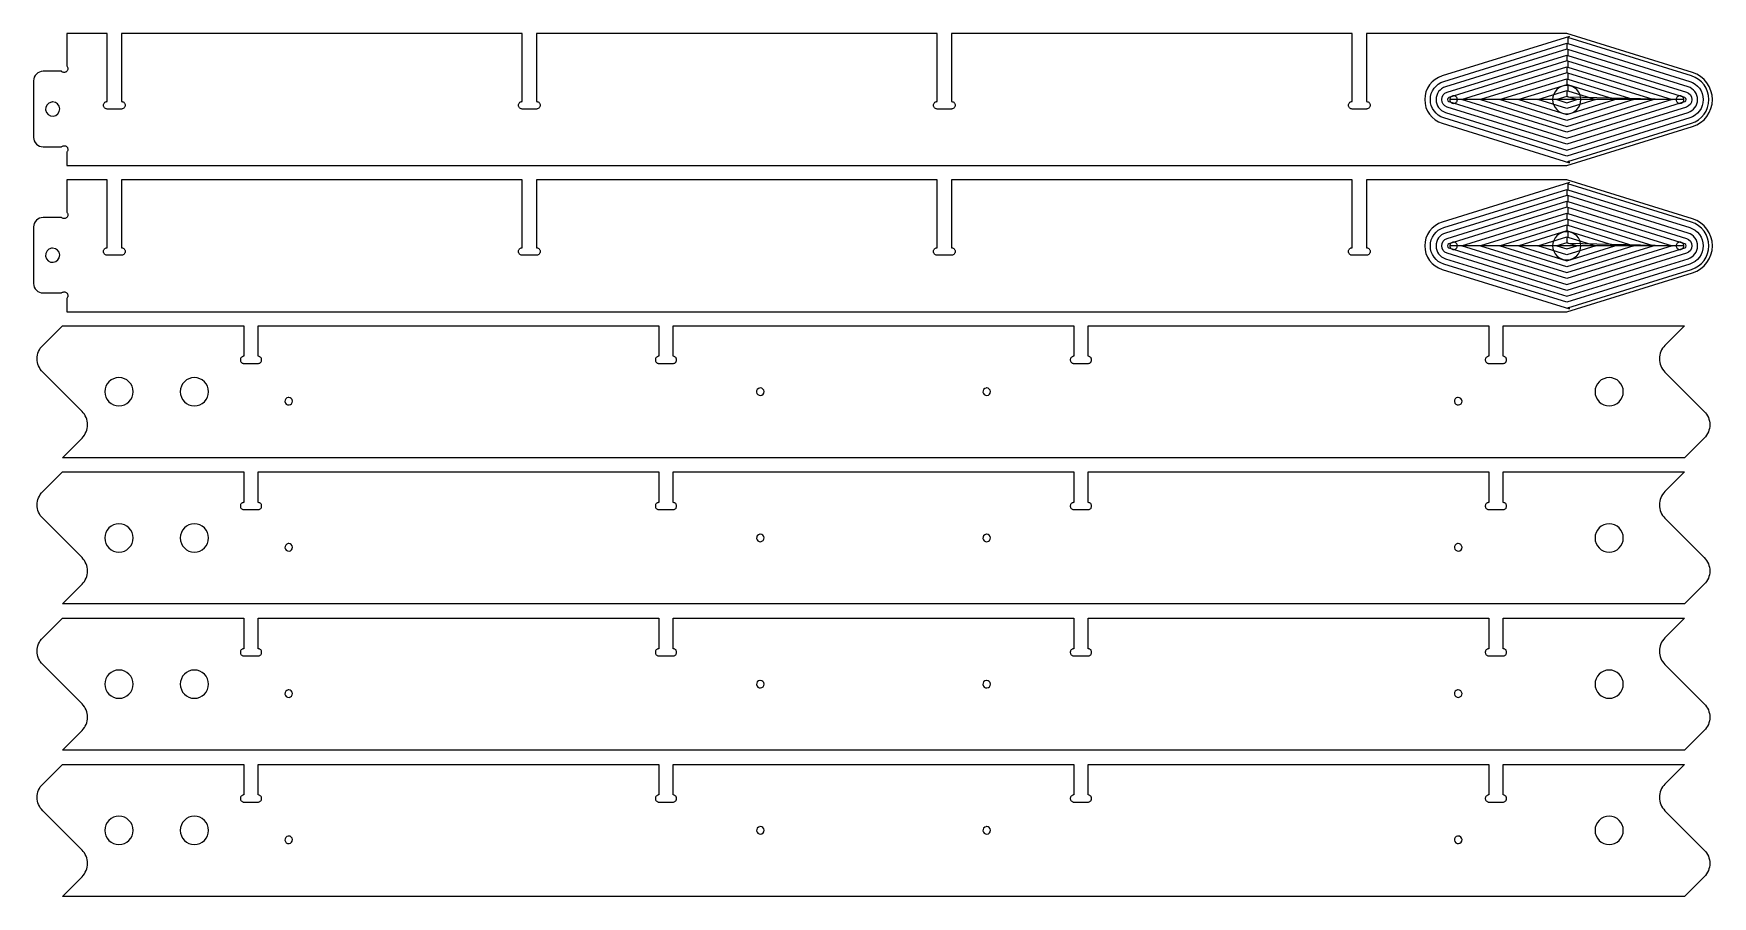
# Model space of a CAD drawing. Extents: x 3.5 to 92.5, y 1.1 to 46.9.
import ezdxf

# ---------------------------------------------------------------- set-up
doc = ezdxf.new("R2010")
doc.units = 0
for name, color, linetype in [('CUT_HALFWAY_THROUGH', 1, 'CONTINUOUS'), ('MARKS_IN_POCKET', 3, 'CONTINUOUS'), ('MARKS_ON_FACE', 5, 'CONTINUOUS'), ('THROUGH_CUT', 18, 'CONTINUOUS')]:
    doc.layers.add(name, color=color, linetype=linetype)

msp = doc.modelspace()

# ---------------------------------------------------------------- linework, layer by layer
at = {"layer": 'CUT_HALFWAY_THROUGH'}
for points in [[(84.923, 46.723), (78.17, 44.629, 0.736823), (78.17, 42.121), (84.923, 40.027), (84.827, 40.086), (91.389, 42.121, 0.736823), (91.389, 44.629), (84.827, 46.664), (84.827, 46.35), (91.3, 44.342, -0.736823), (91.3, 42.408), (84.78, 40.385), (78.259, 42.408, -0.736823), (78.259, 44.342), (84.78, 46.365), (84.78, 46.05), (78.348, 44.055, 0.736823), (78.348, 42.694), (84.78, 40.7), (91.211, 42.694, 0.736823), (91.211, 44.055), (84.827, 46.036), (84.827, 45.722), (91.122, 43.769, -0.736823), (91.122, 42.981), (84.78, 41.014), (78.437, 42.981, -0.736823), (78.437, 43.769), (84.78, 45.736), (84.78, 45.422), (78.526, 43.482, 0.736823), (78.526, 43.268), (84.78, 41.328), (91.034, 43.268, 0.736823), (91.034, 43.482), (84.827, 45.407), (84.827, 45.093), (90.367, 43.375), (84.78, 41.642), (79.192, 43.375), (84.78, 45.108), (84.78, 44.794), (80.205, 43.375), (84.78, 41.956), (89.355, 43.375), (84.827, 44.779), (84.827, 44.465), (88.342, 43.375), (84.78, 42.27), (81.217, 43.375), (84.78, 44.48), (84.78, 44.166), (82.23, 43.375), (84.78, 42.584), (87.329, 43.375), (84.827, 44.151), (84.827, 43.837), (86.317, 43.375), (84.78, 42.898), (83.242, 43.375), (84.78, 43.852), (84.78, 43.538), (84.255, 43.375), (84.78, 43.212), (85.304, 43.375), (84.827, 43.523), (91, 43.375), (78.559, 43.375)], [(84.923, 38.973), (78.17, 36.879, 0.736823), (78.17, 34.371), (84.923, 32.277), (84.827, 32.336), (91.389, 34.371, 0.736823), (91.389, 36.879), (84.827, 38.914), (84.827, 38.6), (91.3, 36.592, -0.736823), (91.3, 34.658), (84.78, 32.635), (78.259, 34.658, -0.736823), (78.259, 36.592), (84.78, 38.615), (84.78, 38.3), (78.348, 36.305, 0.736823), (78.348, 34.944), (84.78, 32.95), (91.211, 34.944, 0.736823), (91.211, 36.305), (84.827, 38.286), (84.827, 37.972), (91.122, 36.019, -0.736823), (91.122, 35.231), (84.78, 33.264), (78.437, 35.231, -0.736823), (78.437, 36.019), (84.78, 37.986), (84.78, 37.672), (78.526, 35.732, 0.736823), (78.526, 35.518), (84.78, 33.578), (91.034, 35.518, 0.736823), (91.034, 35.732), (84.827, 37.657), (84.827, 37.343), (90.367, 35.625), (84.78, 33.892), (79.192, 35.625), (84.78, 37.358), (84.78, 37.044), (80.205, 35.625), (84.78, 34.206), (89.355, 35.625), (84.827, 37.029), (84.827, 36.715), (88.342, 35.625), (84.78, 34.52), (81.217, 35.625), (84.78, 36.73), (84.78, 36.416), (82.23, 35.625), (84.78, 34.834), (87.329, 35.625), (84.827, 36.401), (84.827, 36.087), (86.317, 35.625), (84.78, 35.148), (83.242, 35.625), (84.78, 36.102), (84.78, 35.788), (84.255, 35.625), (84.78, 35.462), (85.304, 35.625), (84.827, 35.773), (91, 35.625), (78.559, 35.625)]]:
    msp.add_lwpolyline(points, format="xyb", dxfattribs=at)
at = {"layer": 'MARKS_IN_POCKET'}
for points in [[(84.78, 44.125, 0.414214), (84.03, 43.375, 0.414214), (84.78, 42.625, 0.414214), (85.53, 43.375, 0.414214)], [(84.78, 36.375, 0.414214), (84.03, 35.625, 0.414214), (84.78, 34.875, 0.414214), (85.53, 35.625, 0.414214)]]:
    msp.add_lwpolyline(points, format="xyb", close=True, dxfattribs=at)
at = {"layer": 'MARKS_ON_FACE'}
for points in [[(8.026, 28.641, 0.414214), (7.276, 27.891, 0.414214), (8.026, 27.141, 0.414214), (8.776, 27.891, 0.414214)], [(12.026, 28.641, 0.414214), (11.276, 27.891, 0.414214), (12.026, 27.141, 0.414214), (12.776, 27.891, 0.414214)], [(87.026, 28.641, 0.414214), (86.276, 27.891, 0.414214), (87.026, 27.141, 0.414214), (87.776, 27.891, 0.414214)], [(8.026, 20.891, 0.414214), (7.276, 20.141, 0.414214), (8.026, 19.391, 0.414214), (8.776, 20.141, 0.414214)], [(12.026, 20.891, 0.414214), (11.276, 20.141, 0.414214), (12.026, 19.391, 0.414214), (12.776, 20.141, 0.414214)], [(87.026, 20.891, 0.414214), (86.276, 20.141, 0.414214), (87.026, 19.391, 0.414214), (87.776, 20.141, 0.414214)], [(8.026, 13.141, 0.414214), (7.276, 12.391, 0.414214), (8.026, 11.641, 0.414214), (8.776, 12.391, 0.414214)], [(12.026, 13.141, 0.414214), (11.276, 12.391, 0.414214), (12.026, 11.641, 0.414214), (12.776, 12.391, 0.414214)], [(87.026, 13.141, 0.414214), (86.276, 12.391, 0.414214), (87.026, 11.641, 0.414214), (87.776, 12.391, 0.414214)], [(8.026, 5.391, 0.414214), (7.276, 4.641, 0.414214), (8.026, 3.891, 0.414214), (8.776, 4.641, 0.414214)], [(12.026, 5.391, 0.414214), (11.276, 4.641, 0.414214), (12.026, 3.891, 0.414214), (12.776, 4.641, 0.414214)], [(87.026, 5.391, 0.414214), (86.276, 4.641, 0.414214), (87.026, 3.891, 0.414214), (87.776, 4.641, 0.414214)]]:
    msp.add_lwpolyline(points, format="xyb", close=True, dxfattribs=at)
at = {"layer": 'THROUGH_CUT'}
for points in [[(73.405, 46.875), (52.155, 46.875), (52.155, 43.275), (52.188, 43.272), (52.22, 43.264), (52.25, 43.251), (52.277, 43.233), (52.302, 43.21), (52.322, 43.184), (52.338, 43.155), (52.349, 43.124), (52.354, 43.092), (52.354, 43.058), (52.349, 43.026), (52.338, 42.995), (52.322, 42.966), (52.302, 42.94), (52.277, 42.917), (52.25, 42.899), (52.22, 42.886), (52.188, 42.878), (52.155, 42.875), (51.405, 42.875), (51.372, 42.878), (51.34, 42.886), (51.309, 42.899), (51.282, 42.917), (51.257, 42.94), (51.237, 42.966), (51.221, 42.995), (51.211, 43.026), (51.205, 43.058), (51.205, 43.092), (51.211, 43.124), (51.221, 43.155), (51.237, 43.184), (51.257, 43.21), (51.282, 43.233), (51.309, 43.251), (51.34, 43.264), (51.372, 43.272), (51.405, 43.275), (51.405, 46.875), (30.155, 46.875), (30.155, 43.275), (30.188, 43.272), (30.22, 43.264), (30.25, 43.251), (30.277, 43.233), (30.302, 43.21), (30.322, 43.184), (30.338, 43.155), (30.349, 43.124), (30.354, 43.092), (30.354, 43.058), (30.349, 43.026), (30.338, 42.995), (30.322, 42.966), (30.302, 42.94), (30.277, 42.917), (30.25, 42.899), (30.22, 42.886), (30.188, 42.878), (30.155, 42.875), (29.405, 42.875), (29.372, 42.878), (29.34, 42.886), (29.309, 42.899), (29.282, 42.917), (29.257, 42.94), (29.237, 42.966), (29.221, 42.995), (29.211, 43.026), (29.205, 43.058), (29.205, 43.092), (29.211, 43.124), (29.221, 43.155), (29.237, 43.184), (29.257, 43.21), (29.282, 43.233), (29.309, 43.251), (29.34, 43.264), (29.372, 43.272), (29.405, 43.275), (29.405, 46.875), (8.155, 46.875), (8.155, 43.275), (8.188, 43.272), (8.22, 43.264), (8.25, 43.251), (8.277, 43.233), (8.302, 43.21), (8.322, 43.184), (8.338, 43.155), (8.349, 43.124), (8.354, 43.092), (8.354, 43.058), (8.349, 43.026), (8.338, 42.995), (8.322, 42.966), (8.302, 42.94), (8.277, 42.917), (8.25, 42.899), (8.22, 42.886), (8.188, 42.878), (8.155, 42.875), (7.405, 42.875), (7.372, 42.878), (7.34, 42.886), (7.309, 42.899), (7.282, 42.917), (7.257, 42.94), (7.237, 42.966), (7.221, 42.995), (7.211, 43.026), (7.205, 43.058), (7.205, 43.092), (7.211, 43.124), (7.221, 43.155), (7.237, 43.184), (7.257, 43.21), (7.282, 43.233), (7.309, 43.251), (7.34, 43.264), (7.372, 43.272), (7.405, 43.275), (7.405, 46.875), (5.262, 46.875), (5.262, 45.158), (5.284, 45.131), (5.301, 45.101), (5.313, 45.068), (5.319, 45.034), (5.319, 44.999), (5.313, 44.965), (5.301, 44.932), (5.284, 44.902), (5.262, 44.875), (5.235, 44.853), (5.205, 44.835), (5.172, 44.823), (5.138, 44.817), (5.103, 44.817), (5.068, 44.823), (5.036, 44.835), (5.005, 44.853), (4.979, 44.875), (4, 44.875, 0.414214), (3.5, 44.375), (3.5, 41.375, 0.414214), (4, 40.875), (4.979, 40.875), (5.004, 40.896), (5.032, 40.913), (5.063, 40.925), (5.095, 40.932), (5.128, 40.933), (5.161, 40.929), (5.193, 40.92), (5.222, 40.905), (5.249, 40.886), (5.273, 40.863), (5.292, 40.836), (5.306, 40.806), (5.316, 40.775), (5.32, 40.742), (5.319, 40.709), (5.312, 40.677), (5.3, 40.646), (5.283, 40.617), (5.262, 40.592), (5.262, 39.875), (84.78, 39.875), (91.445, 41.942, 0.736823), (91.445, 44.808), (84.78, 46.875), (74.155, 46.875), (74.155, 43.275), (74.188, 43.272), (74.22, 43.264), (74.25, 43.251), (74.277, 43.233), (74.302, 43.21), (74.322, 43.184), (74.338, 43.155), (74.349, 43.124), (74.354, 43.092), (74.354, 43.058), (74.349, 43.026), (74.338, 42.995), (74.322, 42.966), (74.302, 42.94), (74.277, 42.917), (74.25, 42.899), (74.22, 42.886), (74.188, 42.878), (74.155, 42.875), (73.405, 42.875), (73.372, 42.878), (73.34, 42.886), (73.309, 42.899), (73.282, 42.917), (73.257, 42.94), (73.237, 42.966), (73.221, 42.995), (73.211, 43.026), (73.205, 43.058), (73.205, 43.092), (73.211, 43.124), (73.221, 43.155), (73.237, 43.184), (73.257, 43.21), (73.282, 43.233), (73.309, 43.251), (73.34, 43.264), (73.372, 43.272), (73.405, 43.275)], [(4.453, 43.245, 0.961481), (4.541, 42.501, 0.96148), (4.511, 43.25, 0.019638), (4.482, 43.249, 0.019638)], [(78.78, 43.575, 0.414214), (78.58, 43.375, 0.414214), (78.78, 43.175, 0.414214), (78.98, 43.375, 0.414214)], [(90.78, 43.575, 0.414214), (90.58, 43.375, 0.414214), (90.78, 43.175, 0.414214), (90.98, 43.375, 0.414214)], [(73.405, 39.125), (52.155, 39.125), (52.155, 35.525), (52.188, 35.522), (52.22, 35.514), (52.25, 35.501), (52.277, 35.483), (52.302, 35.46), (52.322, 35.434), (52.338, 35.405), (52.349, 35.374), (52.354, 35.342), (52.354, 35.308), (52.349, 35.276), (52.338, 35.245), (52.322, 35.216), (52.302, 35.19), (52.277, 35.167), (52.25, 35.149), (52.22, 35.136), (52.188, 35.128), (52.155, 35.125), (51.405, 35.125), (51.372, 35.128), (51.34, 35.136), (51.309, 35.149), (51.282, 35.167), (51.257, 35.19), (51.237, 35.216), (51.221, 35.245), (51.211, 35.276), (51.205, 35.308), (51.205, 35.342), (51.211, 35.374), (51.221, 35.405), (51.237, 35.434), (51.257, 35.46), (51.282, 35.483), (51.309, 35.501), (51.34, 35.514), (51.372, 35.522), (51.405, 35.525), (51.405, 39.125), (30.155, 39.125), (30.155, 35.525), (30.188, 35.522), (30.22, 35.514), (30.25, 35.501), (30.277, 35.483), (30.302, 35.46), (30.322, 35.434), (30.338, 35.405), (30.349, 35.374), (30.354, 35.342), (30.354, 35.308), (30.349, 35.276), (30.338, 35.245), (30.322, 35.216), (30.302, 35.19), (30.277, 35.167), (30.25, 35.149), (30.22, 35.136), (30.188, 35.128), (30.155, 35.125), (29.405, 35.125), (29.372, 35.128), (29.34, 35.136), (29.309, 35.149), (29.282, 35.167), (29.257, 35.19), (29.237, 35.216), (29.221, 35.245), (29.211, 35.276), (29.205, 35.308), (29.205, 35.342), (29.211, 35.374), (29.221, 35.405), (29.237, 35.434), (29.257, 35.46), (29.282, 35.483), (29.309, 35.501), (29.34, 35.514), (29.372, 35.522), (29.405, 35.525), (29.405, 39.125), (8.155, 39.125), (8.155, 35.525), (8.188, 35.522), (8.22, 35.514), (8.25, 35.501), (8.277, 35.483), (8.302, 35.46), (8.322, 35.434), (8.338, 35.405), (8.349, 35.374), (8.354, 35.342), (8.354, 35.308), (8.349, 35.276), (8.338, 35.245), (8.322, 35.216), (8.302, 35.19), (8.277, 35.167), (8.25, 35.149), (8.22, 35.136), (8.188, 35.128), (8.155, 35.125), (7.405, 35.125), (7.372, 35.128), (7.34, 35.136), (7.309, 35.149), (7.282, 35.167), (7.257, 35.19), (7.237, 35.216), (7.221, 35.245), (7.211, 35.276), (7.205, 35.308), (7.205, 35.342), (7.211, 35.374), (7.221, 35.405), (7.237, 35.434), (7.257, 35.46), (7.282, 35.483), (7.309, 35.501), (7.34, 35.514), (7.372, 35.522), (7.405, 35.525), (7.405, 39.125), (5.262, 39.125), (5.262, 37.408), (5.284, 37.381), (5.301, 37.351), (5.313, 37.318), (5.319, 37.284), (5.319, 37.249), (5.313, 37.215), (5.301, 37.182), (5.284, 37.152), (5.262, 37.125), (5.235, 37.103), (5.205, 37.085), (5.172, 37.073), (5.138, 37.067), (5.103, 37.067), (5.068, 37.073), (5.036, 37.085), (5.005, 37.103), (4.979, 37.125), (4, 37.125, 0.414214), (3.5, 36.625), (3.5, 33.625, 0.414214), (4, 33.125), (4.979, 33.125), (5.004, 33.146), (5.032, 33.163), (5.063, 33.175), (5.095, 33.182), (5.128, 33.183), (5.161, 33.179), (5.193, 33.17), (5.222, 33.155), (5.249, 33.136), (5.273, 33.113), (5.292, 33.086), (5.306, 33.056), (5.316, 33.025), (5.32, 32.992), (5.319, 32.959), (5.312, 32.927), (5.3, 32.896), (5.283, 32.867), (5.262, 32.842), (5.262, 32.125), (84.78, 32.125), (91.445, 34.192, 0.736823), (91.445, 37.058), (84.78, 39.125), (74.155, 39.125), (74.155, 35.525), (74.188, 35.522), (74.22, 35.514), (74.25, 35.501), (74.277, 35.483), (74.302, 35.46), (74.322, 35.434), (74.338, 35.405), (74.349, 35.374), (74.354, 35.342), (74.354, 35.308), (74.349, 35.276), (74.338, 35.245), (74.322, 35.216), (74.302, 35.19), (74.277, 35.167), (74.25, 35.149), (74.22, 35.136), (74.188, 35.128), (74.155, 35.125), (73.405, 35.125), (73.372, 35.128), (73.34, 35.136), (73.309, 35.149), (73.282, 35.167), (73.257, 35.19), (73.237, 35.216), (73.221, 35.245), (73.211, 35.276), (73.205, 35.308), (73.205, 35.342), (73.211, 35.374), (73.221, 35.405), (73.237, 35.434), (73.257, 35.46), (73.282, 35.483), (73.309, 35.501), (73.34, 35.514), (73.372, 35.522), (73.405, 35.525)], [(78.78, 35.825, 0.414214), (78.58, 35.625, 0.414214), (78.78, 35.425, 0.414214), (78.98, 35.625, 0.414214)], [(90.78, 35.825, 0.414214), (90.58, 35.625, 0.414214), (90.78, 35.425, 0.414214), (90.98, 35.625, 0.414214)], [(4.453, 35.495, 0.961481), (4.541, 34.751, 0.96148), (4.511, 35.5, 0.019638), (4.482, 35.499, 0.019638)], [(36.65, 31.391), (36.65, 29.771), (36.619, 29.768), (36.588, 29.761), (36.56, 29.748), (36.533, 29.731), (36.51, 29.71), (36.491, 29.685), (36.476, 29.657), (36.466, 29.628), (36.461, 29.597), (36.461, 29.565), (36.466, 29.534), (36.476, 29.505), (36.491, 29.477), (36.51, 29.452), (36.533, 29.431), (36.56, 29.414), (36.588, 29.401), (36.619, 29.394), (36.65, 29.391), (37.4, 29.391), (37.431, 29.394), (37.462, 29.401), (37.491, 29.414), (37.517, 29.431), (37.54, 29.452), (37.559, 29.477), (37.574, 29.505), (37.584, 29.534), (37.589, 29.565), (37.589, 29.597), (37.584, 29.628), (37.574, 29.657), (37.559, 29.685), (37.54, 29.71), (37.517, 29.731), (37.491, 29.748), (37.462, 29.761), (37.431, 29.768), (37.4, 29.771), (37.4, 31.391), (58.65, 31.391), (58.65, 29.771), (58.619, 29.768), (58.588, 29.761), (58.56, 29.748), (58.533, 29.731), (58.51, 29.71), (58.491, 29.685), (58.476, 29.657), (58.466, 29.628), (58.461, 29.597), (58.461, 29.565), (58.466, 29.534), (58.476, 29.505), (58.491, 29.477), (58.51, 29.452), (58.533, 29.431), (58.56, 29.414), (58.588, 29.401), (58.619, 29.394), (58.65, 29.391), (59.4, 29.391), (59.431, 29.394), (59.462, 29.401), (59.491, 29.414), (59.517, 29.431), (59.54, 29.452), (59.559, 29.477), (59.574, 29.505), (59.584, 29.534), (59.589, 29.565), (59.589, 29.597), (59.584, 29.628), (59.574, 29.657), (59.559, 29.685), (59.54, 29.71), (59.517, 29.731), (59.491, 29.748), (59.462, 29.761), (59.431, 29.768), (59.4, 29.771), (59.4, 31.391), (80.65, 31.391), (80.65, 29.771), (80.619, 29.768), (80.588, 29.761), (80.56, 29.748), (80.533, 29.731), (80.51, 29.71), (80.491, 29.685), (80.476, 29.657), (80.466, 29.628), (80.461, 29.597), (80.461, 29.565), (80.466, 29.534), (80.476, 29.505), (80.491, 29.477), (80.51, 29.452), (80.533, 29.431), (80.56, 29.414), (80.588, 29.401), (80.619, 29.394), (80.65, 29.391), (81.4, 29.391), (81.431, 29.394), (81.462, 29.401), (81.491, 29.414), (81.517, 29.431), (81.54, 29.452), (81.559, 29.477), (81.574, 29.505), (81.584, 29.534), (81.589, 29.565), (81.589, 29.597), (81.584, 29.628), (81.574, 29.657), (81.559, 29.685), (81.54, 29.71), (81.517, 29.731), (81.491, 29.748), (81.462, 29.761), (81.431, 29.768), (81.4, 29.771), (81.4, 31.391), (91.025, 31.391), (89.982, 30.348, 0.414214), (89.982, 28.934), (92.068, 26.848, -0.414214), (92.068, 25.434), (91.025, 24.391), (48.025, 24.391), (5.025, 24.391), (6.068, 25.434, 0.414214), (6.068, 26.848), (3.982, 28.934, -0.414214), (3.982, 30.348), (5.025, 31.391), (14.65, 31.391), (14.65, 29.771), (14.619, 29.768), (14.588, 29.761), (14.56, 29.748), (14.533, 29.731), (14.51, 29.71), (14.491, 29.685), (14.476, 29.657), (14.466, 29.628), (14.461, 29.597), (14.461, 29.565), (14.466, 29.534), (14.476, 29.505), (14.491, 29.477), (14.51, 29.452), (14.533, 29.431), (14.56, 29.414), (14.588, 29.401), (14.619, 29.394), (14.65, 29.391), (15.4, 29.391), (15.431, 29.394), (15.462, 29.401), (15.491, 29.414), (15.517, 29.431), (15.54, 29.452), (15.559, 29.477), (15.574, 29.505), (15.584, 29.534), (15.589, 29.565), (15.589, 29.597), (15.584, 29.628), (15.574, 29.657), (15.559, 29.685), (15.54, 29.71), (15.517, 29.731), (15.491, 29.748), (15.462, 29.761), (15.431, 29.768), (15.4, 29.771), (15.4, 31.391)], [(16.994, 27.589, 0.96149), (17.041, 27.192, 0.961471), (17.025, 27.591, 0.019643), (17.009, 27.59, 0.019633)], [(41.994, 28.089, 0.96149), (42.041, 27.692, 0.961471), (42.025, 28.091, 0.019643), (42.009, 28.09, 0.019633)], [(53.994, 28.089, 0.96149), (54.041, 27.692, 0.961471), (54.025, 28.091, 0.019643), (54.009, 28.09, 0.019633)], [(78.994, 27.589, 0.96149), (79.041, 27.192, 0.961471), (79.025, 27.591, 0.019643), (79.009, 27.59, 0.019633)], [(36.65, 23.641), (36.65, 22.021), (36.619, 22.018), (36.588, 22.011), (36.56, 21.998), (36.533, 21.981), (36.51, 21.96), (36.491, 21.935), (36.476, 21.907), (36.466, 21.878), (36.461, 21.847), (36.461, 21.815), (36.466, 21.784), (36.476, 21.755), (36.491, 21.727), (36.51, 21.702), (36.533, 21.681), (36.56, 21.664), (36.588, 21.651), (36.619, 21.644), (36.65, 21.641), (37.4, 21.641), (37.431, 21.644), (37.462, 21.651), (37.491, 21.664), (37.517, 21.681), (37.54, 21.702), (37.559, 21.727), (37.574, 21.755), (37.584, 21.784), (37.589, 21.815), (37.589, 21.847), (37.584, 21.878), (37.574, 21.907), (37.559, 21.935), (37.54, 21.96), (37.517, 21.981), (37.491, 21.998), (37.462, 22.011), (37.431, 22.018), (37.4, 22.021), (37.4, 23.641), (58.65, 23.641), (58.65, 22.021), (58.619, 22.018), (58.588, 22.011), (58.56, 21.998), (58.533, 21.981), (58.51, 21.96), (58.491, 21.935), (58.476, 21.907), (58.466, 21.878), (58.461, 21.847), (58.461, 21.815), (58.466, 21.784), (58.476, 21.755), (58.491, 21.727), (58.51, 21.702), (58.533, 21.681), (58.56, 21.664), (58.588, 21.651), (58.619, 21.644), (58.65, 21.641), (59.4, 21.641), (59.431, 21.644), (59.462, 21.651), (59.491, 21.664), (59.517, 21.681), (59.54, 21.702), (59.559, 21.727), (59.574, 21.755), (59.584, 21.784), (59.589, 21.815), (59.589, 21.847), (59.584, 21.878), (59.574, 21.907), (59.559, 21.935), (59.54, 21.96), (59.517, 21.981), (59.491, 21.998), (59.462, 22.011), (59.431, 22.018), (59.4, 22.021), (59.4, 23.641), (80.65, 23.641), (80.65, 22.021), (80.619, 22.018), (80.588, 22.011), (80.56, 21.998), (80.533, 21.981), (80.51, 21.96), (80.491, 21.935), (80.476, 21.907), (80.466, 21.878), (80.461, 21.847), (80.461, 21.815), (80.466, 21.784), (80.476, 21.755), (80.491, 21.727), (80.51, 21.702), (80.533, 21.681), (80.56, 21.664), (80.588, 21.651), (80.619, 21.644), (80.65, 21.641), (81.4, 21.641), (81.431, 21.644), (81.462, 21.651), (81.491, 21.664), (81.517, 21.681), (81.54, 21.702), (81.559, 21.727), (81.574, 21.755), (81.584, 21.784), (81.589, 21.815), (81.589, 21.847), (81.584, 21.878), (81.574, 21.907), (81.559, 21.935), (81.54, 21.96), (81.517, 21.981), (81.491, 21.998), (81.462, 22.011), (81.431, 22.018), (81.4, 22.021), (81.4, 23.641), (91.025, 23.641), (89.982, 22.598, 0.414214), (89.982, 21.184), (92.068, 19.098, -0.414214), (92.068, 17.684), (91.025, 16.641), (48.025, 16.641), (5.025, 16.641), (6.068, 17.684, 0.414214), (6.068, 19.098), (3.982, 21.184, -0.414214), (3.982, 22.598), (5.025, 23.641), (14.65, 23.641), (14.65, 22.021), (14.619, 22.018), (14.588, 22.011), (14.56, 21.998), (14.533, 21.981), (14.51, 21.96), (14.491, 21.935), (14.476, 21.907), (14.466, 21.878), (14.461, 21.847), (14.461, 21.815), (14.466, 21.784), (14.476, 21.755), (14.491, 21.727), (14.51, 21.702), (14.533, 21.681), (14.56, 21.664), (14.588, 21.651), (14.619, 21.644), (14.65, 21.641), (15.4, 21.641), (15.431, 21.644), (15.462, 21.651), (15.491, 21.664), (15.517, 21.681), (15.54, 21.702), (15.559, 21.727), (15.574, 21.755), (15.584, 21.784), (15.589, 21.815), (15.589, 21.847), (15.584, 21.878), (15.574, 21.907), (15.559, 21.935), (15.54, 21.96), (15.517, 21.981), (15.491, 21.998), (15.462, 22.011), (15.431, 22.018), (15.4, 22.021), (15.4, 23.641)], [(16.994, 19.839, 0.96149), (17.041, 19.442, 0.961471), (17.025, 19.841, 0.019643), (17.009, 19.84, 0.019633)], [(41.994, 20.338, 0.96149), (42.041, 19.942, 0.961471), (42.025, 20.341, 0.019643), (42.009, 20.34, 0.019633)], [(53.994, 20.338, 0.96149), (54.041, 19.942, 0.961471), (54.025, 20.341, 0.019643), (54.009, 20.34, 0.019633)], [(78.994, 19.839, 0.96149), (79.041, 19.442, 0.961471), (79.025, 19.841, 0.019643), (79.009, 19.84, 0.019633)], [(36.65, 15.891), (36.65, 14.271), (36.619, 14.268), (36.588, 14.261), (36.56, 14.248), (36.533, 14.231), (36.51, 14.21), (36.491, 14.185), (36.476, 14.157), (36.466, 14.128), (36.461, 14.097), (36.461, 14.065), (36.466, 14.034), (36.476, 14.005), (36.491, 13.977), (36.51, 13.952), (36.533, 13.931), (36.56, 13.914), (36.588, 13.901), (36.619, 13.894), (36.65, 13.891), (37.4, 13.891), (37.431, 13.894), (37.462, 13.901), (37.491, 13.914), (37.517, 13.931), (37.54, 13.952), (37.559, 13.977), (37.574, 14.005), (37.584, 14.034), (37.589, 14.065), (37.589, 14.097), (37.584, 14.128), (37.574, 14.157), (37.559, 14.185), (37.54, 14.21), (37.517, 14.231), (37.491, 14.248), (37.462, 14.261), (37.431, 14.268), (37.4, 14.271), (37.4, 15.891), (58.65, 15.891), (58.65, 14.271), (58.619, 14.268), (58.588, 14.261), (58.56, 14.248), (58.533, 14.231), (58.51, 14.21), (58.491, 14.185), (58.476, 14.157), (58.466, 14.128), (58.461, 14.097), (58.461, 14.065), (58.466, 14.034), (58.476, 14.005), (58.491, 13.977), (58.51, 13.952), (58.533, 13.931), (58.56, 13.914), (58.588, 13.901), (58.619, 13.894), (58.65, 13.891), (59.4, 13.891), (59.431, 13.894), (59.462, 13.901), (59.491, 13.914), (59.517, 13.931), (59.54, 13.952), (59.559, 13.977), (59.574, 14.005), (59.584, 14.034), (59.589, 14.065), (59.589, 14.097), (59.584, 14.128), (59.574, 14.157), (59.559, 14.185), (59.54, 14.21), (59.517, 14.231), (59.491, 14.248), (59.462, 14.261), (59.431, 14.268), (59.4, 14.271), (59.4, 15.891), (80.65, 15.891), (80.65, 14.271), (80.619, 14.268), (80.588, 14.261), (80.56, 14.248), (80.533, 14.231), (80.51, 14.21), (80.491, 14.185), (80.476, 14.157), (80.466, 14.128), (80.461, 14.097), (80.461, 14.065), (80.466, 14.034), (80.476, 14.005), (80.491, 13.977), (80.51, 13.952), (80.533, 13.931), (80.56, 13.914), (80.588, 13.901), (80.619, 13.894), (80.65, 13.891), (81.4, 13.891), (81.431, 13.894), (81.462, 13.901), (81.491, 13.914), (81.517, 13.931), (81.54, 13.952), (81.559, 13.977), (81.574, 14.005), (81.584, 14.034), (81.589, 14.065), (81.589, 14.097), (81.584, 14.128), (81.574, 14.157), (81.559, 14.185), (81.54, 14.21), (81.517, 14.231), (81.491, 14.248), (81.462, 14.261), (81.431, 14.268), (81.4, 14.271), (81.4, 15.891), (91.025, 15.891), (89.982, 14.848, 0.414214), (89.982, 13.434), (92.068, 11.348, -0.414214), (92.068, 9.934), (91.025, 8.891), (48.025, 8.891), (5.025, 8.891), (6.068, 9.934, 0.414214), (6.068, 11.348), (3.982, 13.434, -0.414214), (3.982, 14.848), (5.025, 15.891), (14.65, 15.891), (14.65, 14.271), (14.619, 14.268), (14.588, 14.261), (14.56, 14.248), (14.533, 14.231), (14.51, 14.21), (14.491, 14.185), (14.476, 14.157), (14.466, 14.128), (14.461, 14.097), (14.461, 14.065), (14.466, 14.034), (14.476, 14.005), (14.491, 13.977), (14.51, 13.952), (14.533, 13.931), (14.56, 13.914), (14.588, 13.901), (14.619, 13.894), (14.65, 13.891), (15.4, 13.891), (15.431, 13.894), (15.462, 13.901), (15.491, 13.914), (15.517, 13.931), (15.54, 13.952), (15.559, 13.977), (15.574, 14.005), (15.584, 14.034), (15.589, 14.065), (15.589, 14.097), (15.584, 14.128), (15.574, 14.157), (15.559, 14.185), (15.54, 14.21), (15.517, 14.231), (15.491, 14.248), (15.462, 14.261), (15.431, 14.268), (15.4, 14.271), (15.4, 15.891)], [(41.994, 12.588, 0.96149), (42.041, 12.192, 0.961471), (42.025, 12.591, 0.019643), (42.009, 12.59, 0.019633)], [(53.994, 12.588, 0.96149), (54.041, 12.192, 0.961471), (54.025, 12.591, 0.019643), (54.009, 12.59, 0.019633)], [(16.994, 12.089, 0.96149), (17.041, 11.692, 0.961471), (17.025, 12.091, 0.019643), (17.009, 12.09, 0.019633)], [(78.994, 12.089, 0.96149), (79.041, 11.692, 0.961471), (79.025, 12.091, 0.019643), (79.009, 12.09, 0.019633)], [(36.65, 8.141), (36.65, 6.521), (36.619, 6.518), (36.588, 6.511), (36.56, 6.498), (36.533, 6.481), (36.51, 6.46), (36.491, 6.435), (36.476, 6.407), (36.466, 6.378), (36.461, 6.347), (36.461, 6.315), (36.466, 6.284), (36.476, 6.255), (36.491, 6.227), (36.51, 6.202), (36.533, 6.181), (36.56, 6.164), (36.588, 6.151), (36.619, 6.144), (36.65, 6.141), (37.4, 6.141), (37.431, 6.144), (37.462, 6.151), (37.491, 6.164), (37.517, 6.181), (37.54, 6.202), (37.559, 6.227), (37.574, 6.255), (37.584, 6.284), (37.589, 6.315), (37.589, 6.347), (37.584, 6.378), (37.574, 6.407), (37.559, 6.435), (37.54, 6.46), (37.517, 6.481), (37.491, 6.498), (37.462, 6.511), (37.431, 6.518), (37.4, 6.521), (37.4, 8.141), (58.65, 8.141), (58.65, 6.521), (58.619, 6.518), (58.588, 6.511), (58.56, 6.498), (58.533, 6.481), (58.51, 6.46), (58.491, 6.435), (58.476, 6.407), (58.466, 6.378), (58.461, 6.347), (58.461, 6.315), (58.466, 6.284), (58.476, 6.255), (58.491, 6.227), (58.51, 6.202), (58.533, 6.181), (58.56, 6.164), (58.588, 6.151), (58.619, 6.144), (58.65, 6.141), (59.4, 6.141), (59.431, 6.144), (59.462, 6.151), (59.491, 6.164), (59.517, 6.181), (59.54, 6.202), (59.559, 6.227), (59.574, 6.255), (59.584, 6.284), (59.589, 6.315), (59.589, 6.347), (59.584, 6.378), (59.574, 6.407), (59.559, 6.435), (59.54, 6.46), (59.517, 6.481), (59.491, 6.498), (59.462, 6.511), (59.431, 6.518), (59.4, 6.521), (59.4, 8.141), (80.65, 8.141), (80.65, 6.521), (80.619, 6.518), (80.588, 6.511), (80.56, 6.498), (80.533, 6.481), (80.51, 6.46), (80.491, 6.435), (80.476, 6.407), (80.466, 6.378), (80.461, 6.347), (80.461, 6.315), (80.466, 6.284), (80.476, 6.255), (80.491, 6.227), (80.51, 6.202), (80.533, 6.181), (80.56, 6.164), (80.588, 6.151), (80.619, 6.144), (80.65, 6.141), (81.4, 6.141), (81.431, 6.144), (81.462, 6.151), (81.491, 6.164), (81.517, 6.181), (81.54, 6.202), (81.559, 6.227), (81.574, 6.255), (81.584, 6.284), (81.589, 6.315), (81.589, 6.347), (81.584, 6.378), (81.574, 6.407), (81.559, 6.435), (81.54, 6.46), (81.517, 6.481), (81.491, 6.498), (81.462, 6.511), (81.431, 6.518), (81.4, 6.521), (81.4, 8.141), (91.025, 8.141), (89.982, 7.098, 0.414214), (89.982, 5.684), (92.068, 3.598, -0.414214), (92.068, 2.184), (91.025, 1.141), (48.025, 1.141), (5.025, 1.141), (6.068, 2.184, 0.414214), (6.068, 3.598), (3.982, 5.684, -0.414214), (3.982, 7.098), (5.025, 8.141), (14.65, 8.141), (14.65, 6.521), (14.619, 6.518), (14.588, 6.511), (14.56, 6.498), (14.533, 6.481), (14.51, 6.46), (14.491, 6.435), (14.476, 6.407), (14.466, 6.378), (14.461, 6.347), (14.461, 6.315), (14.466, 6.284), (14.476, 6.255), (14.491, 6.227), (14.51, 6.202), (14.533, 6.181), (14.56, 6.164), (14.588, 6.151), (14.619, 6.144), (14.65, 6.141), (15.4, 6.141), (15.431, 6.144), (15.462, 6.151), (15.491, 6.164), (15.517, 6.181), (15.54, 6.202), (15.559, 6.227), (15.574, 6.255), (15.584, 6.284), (15.589, 6.315), (15.589, 6.347), (15.584, 6.378), (15.574, 6.407), (15.559, 6.435), (15.54, 6.46), (15.517, 6.481), (15.491, 6.498), (15.462, 6.511), (15.431, 6.518), (15.4, 6.521), (15.4, 8.141)], [(41.994, 4.838, 0.96149), (42.041, 4.442, 0.961471), (42.025, 4.841, 0.019643), (42.009, 4.84, 0.019633)], [(53.994, 4.838, 0.96149), (54.041, 4.442, 0.961471), (54.025, 4.841, 0.019643), (54.009, 4.84, 0.019633)], [(16.994, 4.339, 0.96149), (17.041, 3.942, 0.961471), (17.025, 4.341, 0.019643), (17.009, 4.34, 0.019633)], [(78.994, 4.339, 0.96149), (79.041, 3.942, 0.961471), (79.025, 4.341, 0.019643), (79.009, 4.34, 0.019633)]]:
    msp.add_lwpolyline(points, format="xyb", close=True, dxfattribs=at)

doc.saveas('drawing.dxf')
